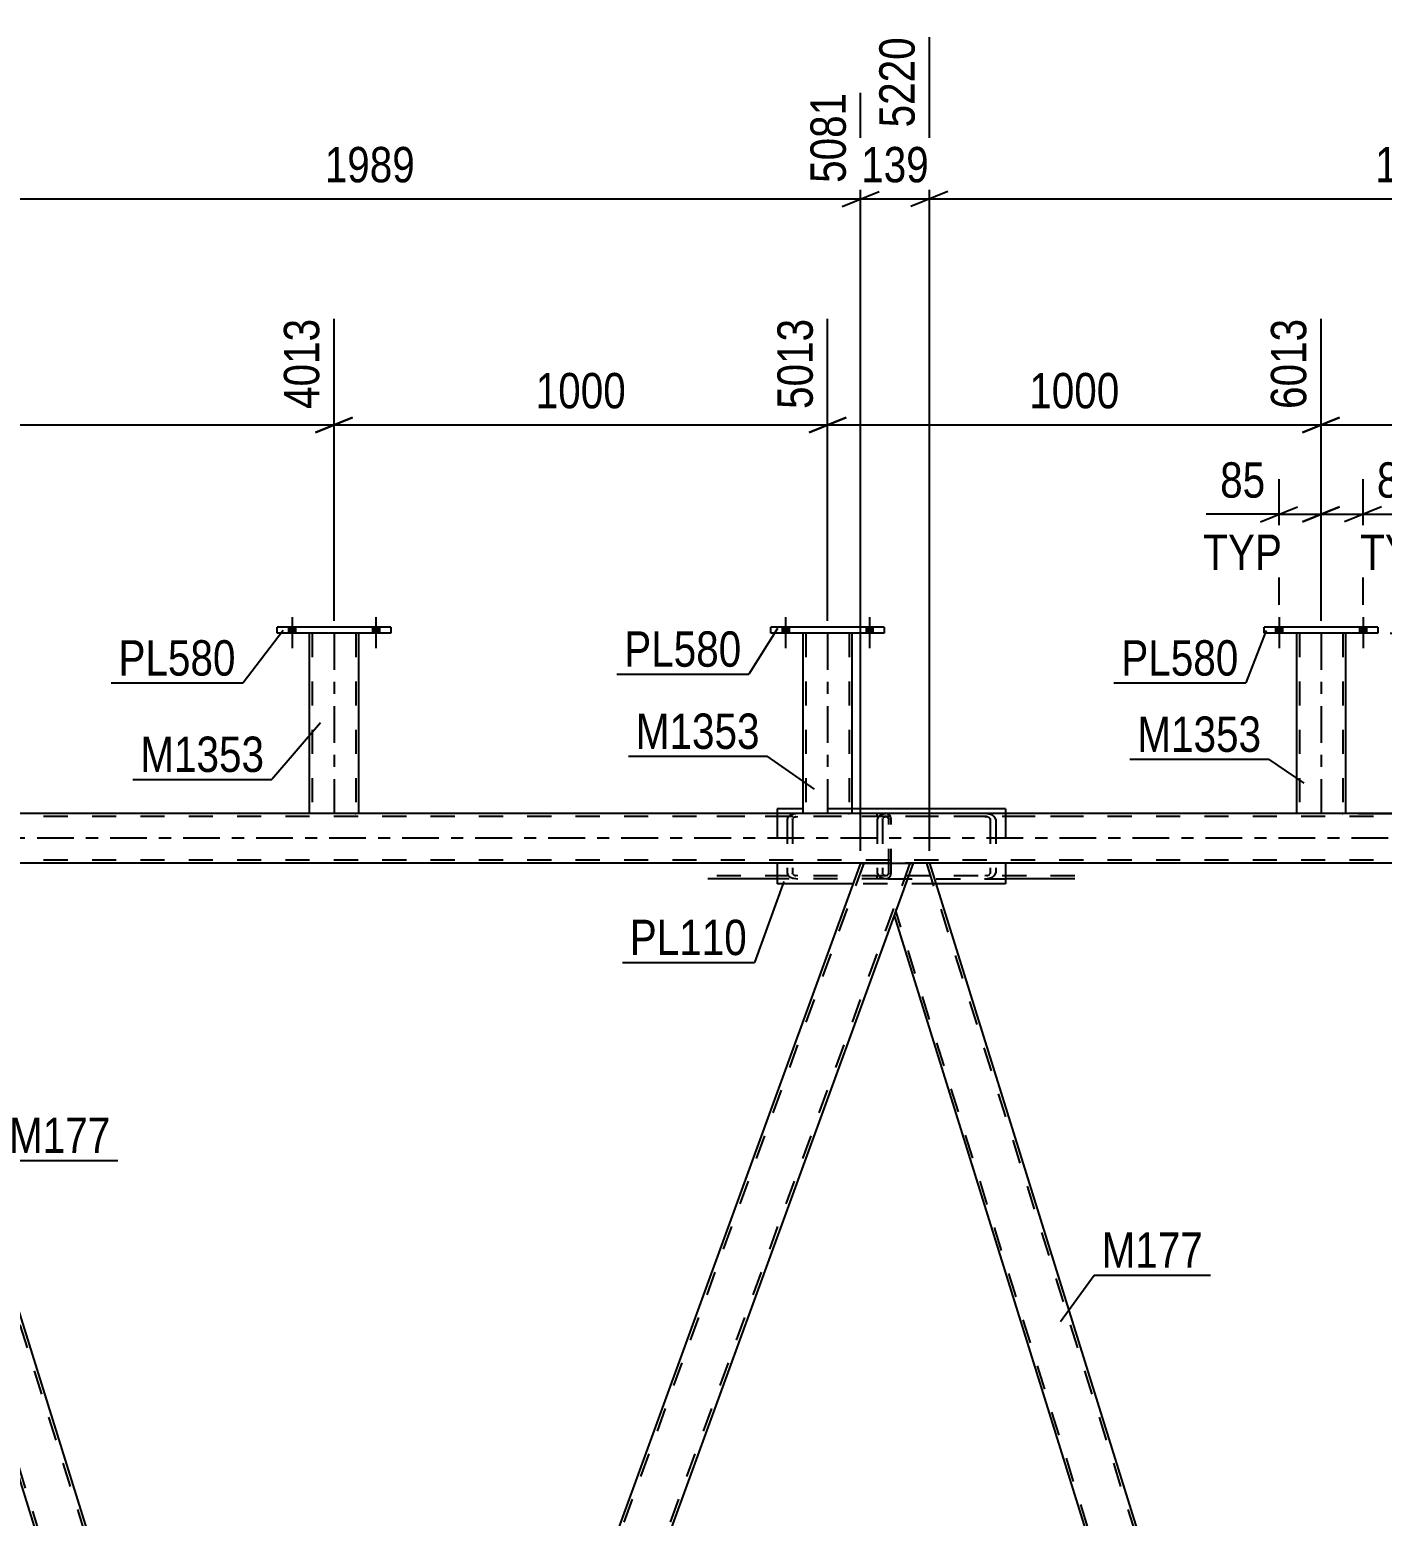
# Model space of a CAD drawing. Header units: millimetres. Extents: x -853 to 336, y -866 to -25.
# Drawn here: x -620.9 to -511.3, y -731.2 to -610.7 of the extents above; entities that cross this region are included whole.
import ezdxf

# ---------------------------------------------------------------- set-up
doc = ezdxf.new("R2010")
doc.units = ezdxf.units.MM
doc.linetypes.add('DXK_LINE_DOT2', pattern=[3.9198, 1.9599, -1.9599])
doc.linetypes.add('DXK_LINE_DOT3', pattern=[5.9187, 2.979, -0.9799, 0.9799, -0.9799])
doc.styles.add('Arial Narrow', font='ARIALN.TTF', dxfattribs={"height": 0.2})

# ---------------------------------------------------------------- blocks, each defined once
blk = doc.blocks.new('Part-570393679-8113 - 8043')
at = {"color": 2, "linetype": 'Continuous'}
for p, q in [((-551.66, -659.09), (-560.86, -659.09)), ((-560.86, -659.57), (-560.86, -659.09)), ((-551.66, -659.57), (-560.86, -659.57)), ((-551.66, -659.09), (-551.66, -659.57))]:
    blk.add_line(p, q, dxfattribs=at)
blk = doc.blocks.new('Bolt-570393679-8545 - 8043')
at = {"linetype": 'Continuous'}
for points in [[(-599.38, -659.09), (-599.94, -659.09), (-599.94, -659.57), (-599.38, -659.57)], [(-599.38, -659.09), (-599.94, -659.09), (-599.94, -659.57), (-599.38, -659.57)], [(-592.58, -659.09), (-593.14, -659.09), (-593.14, -659.57), (-592.58, -659.57)], [(-592.58, -659.09), (-593.14, -659.09), (-593.14, -659.57), (-592.58, -659.57)]]:
    blk.add_hatch(color=1, dxfattribs=at).paths.add_polyline_path(points)
at = {"color": 1, "linetype": 'Continuous'}
for p, q in [((-599.66, -658.29), (-599.66, -660.81)), ((-599.66, -658.29), (-599.66, -660.81)), ((-592.86, -658.29), (-592.86, -660.81)), ((-592.86, -658.29), (-592.86, -660.81)), ((-599.94, -659.09), (-599.94, -659.57)), ((-599.94, -659.09), (-599.94, -659.57)), ((-599.38, -659.09), (-599.38, -659.57)), ((-599.38, -659.09), (-599.38, -659.57)), ((-593.14, -659.09), (-593.14, -659.57)), ((-593.14, -659.09), (-593.14, -659.57)), ((-592.58, -659.09), (-592.58, -659.57)), ((-592.58, -659.09), (-592.58, -659.57))]:
    blk.add_line(p, q, dxfattribs=at)
blk = doc.blocks.new('Part-570393679-8138 - 8043')
at = {"color": 2, "linetype": 'Continuous'}
for p, q in [((-558.26, -659.57), (-558.26, -674.21)), ((-554.26, -674.21), (-554.26, -659.57)), ((-554.26, -674.21), (-558.26, -674.21))]:
    blk.add_line(p, q, dxfattribs=at)
at = {"color": 7, "linetype": 'DXK_LINE_DOT2'}
for p, q in [((-554.26, -659.57), (-558.26, -659.57)), ((-558.26, -659.57), (-558.22, -659.57)), ((-558.02, -659.57), (-558.02, -674.21)), ((-554.5, -659.57), (-554.5, -674.21)), ((-558.26, -674.21), (-558.26, -674.21)), ((-558.26, -674.21), (-558.26, -674.21)), ((-558.26, -674.21), (-558.26, -674.21)), ((-554.55, -674.21), (-554.52, -674.21)), ((-554.52, -674.21), (-554.55, -674.21)), ((-554.5, -674.21), (-554.52, -674.21)), ((-554.52, -674.21), (-554.5, -674.21)), ((-554.26, -674.21), (-554.29, -674.21)), ((-554.26, -674.21), (-554.26, -674.21)), ((-554.26, -674.21), (-554.26, -674.21)), ((-554.26, -674.21), (-554.26, -674.21))]:
    blk.add_line(p, q, dxfattribs=at)
at = {"color": 7, "linetype": 'DXK_LINE_DOT3'}
blk.add_line((-556.26, -659.57), (-556.26, -674.21), dxfattribs=at)
blk = doc.blocks.new('Part-570393679-8315 - 8043')
at = {"color": 7, "linetype": 'DXK_LINE_DOT2'}
for p, q in [((-553.32, -678.21), (-597.44, -799.43)), ((-549.58, -678.21), (-593.7, -799.43)), ((-549.32, -678.21), (-550.87, -682.46))]:
    blk.add_line(p, q, dxfattribs=at)
at = {"color": 2, "linetype": 'Continuous'}
for p, q in [((-553.58, -678.21), (-596.43, -795.96)), ((-553.58, -678.21), (-549.32, -678.21)), ((-550.87, -682.46), (-593.44, -799.43))]:
    blk.add_line(p, q, dxfattribs=at)
blk = doc.blocks.new('Part-570393679-8349 - 8043')
at = {"color": 2, "linetype": 'Continuous'}
for p, q in [((-549.32, -678.21), (-550.87, -682.46)), ((-548, -678.21), (-549.32, -678.21)), ((-548, -678.21), (-511.3, -795.96)), ((-550.87, -682.46), (-514.41, -799.43))]:
    blk.add_line(p, q, dxfattribs=at)
at = {"color": 7, "linetype": 'DXK_LINE_DOT2'}
for p, q in [((-548.25, -678.21), (-511.44, -796.33)), ((-514.16, -799.43), (-550.73, -682.09))]:
    blk.add_line(p, q, dxfattribs=at)
blk = doc.blocks.new('Part-570393679-8360 - 8043')
at = {"color": 7, "linetype": 'DXK_LINE_DOT2'}
for p, q in [((-633.39, -678.21), (-596.57, -796.33)), ((-635.87, -682.09), (-599.29, -799.43))]:
    blk.add_line(p, q, dxfattribs=at)
at = {"color": 2, "linetype": 'Continuous'}
for p, q in [((-633.14, -678.21), (-596.43, -795.96)), ((-636, -682.46), (-599.54, -799.43))]:
    blk.add_line(p, q, dxfattribs=at)
blk = doc.blocks.new('Part-570393679-8392 - 8043')
at = {"color": 7, "linetype": 'DXK_LINE_DOT2'}
for p, q in [((-552.17, -674.5), (-552.24, -674.69)), ((-551.8, -674.69), (-551.77, -674.6)), ((-551.37, -674.21), (-551.7, -674.24)), ((-551.53, -674.47), (-551.37, -674.45)), ((-536.22, -674.21), (-551.37, -674.21)), ((-536.22, -674.45), (-551.37, -674.45)), ((-543.17, -674.24), (-543.51, -674.21)), ((-543.51, -674.45), (-543.34, -674.47)), ((-543.1, -674.6), (-543.07, -674.69)), ((-542.63, -674.69), (-542.7, -674.5)), ((-552.24, -674.69), (-552.24, -679.01)), ((-551.8, -674.69), (-551.8, -679.01)), ((-543.07, -674.69), (-543.07, -679.01)), ((-542.63, -674.69), (-542.63, -679.01)), ((-552.24, -679.01), (-552.17, -679.19)), ((-551.77, -679.1), (-551.8, -679.01)), ((-551.7, -679.45), (-551.37, -679.49)), ((-551.37, -679.25), (-551.53, -679.23)), ((-536.22, -679.25), (-551.37, -679.25)), ((-551.37, -679.49), (-541.83, -679.49)), ((-543.34, -679.23), (-543.51, -679.25)), ((-543.51, -679.49), (-543.17, -679.45)), ((-543.07, -679.01), (-543.1, -679.1)), ((-542.7, -679.19), (-542.63, -679.01))]:
    blk.add_line(p, q, dxfattribs=at)
at = {"color": 2, "linetype": 'Continuous'}
blk.add_line((-536.22, -679.49), (-541.83, -679.49), dxfattribs=at)
at = {"color": 7, "linetype": 'DXK_LINE_DOT2'}
for centre, radius, start, end in [((-551.57, -675.05), 0.817, 99.5182, 138.0639), ((-551.47, -674.87), 0.409, 99.5182, 138.0639), ((-543.41, -674.87), 0.409, 41.9363, 80.4819), ((-543.31, -675.05), 0.817, 41.9363, 80.4819), ((-551.57, -678.64), 0.817, 221.9363, 260.4819), ((-551.47, -678.83), 0.409, 221.9363, 260.4819), ((-543.41, -678.83), 0.409, 279.5182, 318.0639), ((-543.31, -678.64), 0.817, 279.5182, 318.0639)]:
    blk.add_arc(centre, radius, start, end, dxfattribs=at)
blk = doc.blocks.new('Part-570393679-8403 - 8043')
at = {"color": 2, "linetype": 'Continuous'}
for p, q in [((-560.34, -673.81), (-560.34, -674.21)), ((-558.26, -673.81), (-560.34, -673.81)), ((-541.83, -673.81), (-554.26, -673.81)), ((-541.83, -673.81), (-541.83, -674.21)), ((-560.34, -678.21), (-560.34, -679.89)), ((-541.83, -678.21), (-541.83, -679.89)), ((-554.19, -679.89), (-560.34, -679.89)), ((-541.83, -679.89), (-547.48, -679.89))]:
    blk.add_line(p, q, dxfattribs=at)
at = {"color": 7, "linetype": 'DXK_LINE_DOT2'}
for p, q in [((-560.34, -674.21), (-560.34, -678.21)), ((-554.26, -673.81), (-558.26, -673.81)), ((-541.83, -674.21), (-541.83, -678.21)), ((-547.48, -679.89), (-554.19, -679.89))]:
    blk.add_line(p, q, dxfattribs=at)
blk = doc.blocks.new('Part-570393679-8464 - 8043')
at = {"color": 7, "linetype": 'DXK_LINE_DOT2'}
for p, q in [((-551.52, -674.21), (-565.95, -674.21)), ((-551.52, -674.45), (-565.95, -674.45)), ((-559.47, -674.5), (-559.54, -674.69)), ((-559.1, -674.69), (-559.07, -674.6)), ((-558.67, -674.21), (-559, -674.24)), ((-558.83, -674.47), (-558.67, -674.45)), ((-552.24, -674.45), (-552.24, -674.21)), ((-551.35, -674.24), (-551.52, -674.21)), ((-551.52, -674.45), (-551.44, -674.47)), ((-551.44, -674.47), (-551.37, -674.52)), ((-551.37, -674.52), (-551.32, -674.6)), ((-551.21, -674.35), (-551.35, -674.24)), ((-551.32, -674.6), (-551.3, -674.69)), ((-551.12, -674.5), (-551.21, -674.35)), ((-551.09, -674.69), (-551.12, -674.5)), ((-559.54, -674.69), (-559.54, -679.01)), ((-559.1, -674.69), (-559.1, -679.01)), ((-551.3, -679.01), (-551.3, -674.69)), ((-551.09, -679.01), (-551.09, -674.69)), ((-551.52, -679.25), (-565.95, -679.25)), ((-551.52, -679.49), (-560.34, -679.49)), ((-559.54, -679.01), (-559.47, -679.19)), ((-559.07, -679.1), (-559.1, -679.01)), ((-559, -679.45), (-558.67, -679.49)), ((-558.67, -679.25), (-558.83, -679.23)), ((-552.24, -679.49), (-552.24, -679.25)), ((-551.44, -679.23), (-551.52, -679.25)), ((-551.52, -679.49), (-551.35, -679.45)), ((-551.37, -679.18), (-551.44, -679.23)), ((-551.32, -679.1), (-551.37, -679.18)), ((-551.35, -679.45), (-551.21, -679.35)), ((-551.3, -679.01), (-551.32, -679.1)), ((-551.21, -679.35), (-551.12, -679.19)), ((-551.12, -679.19), (-551.09, -679.01))]:
    blk.add_line(p, q, dxfattribs=at)
at = {"color": 2, "linetype": 'Continuous'}
blk.add_line((-560.34, -679.49), (-565.95, -679.49), dxfattribs=at)
at = {"color": 7, "linetype": 'DXK_LINE_DOT2'}
for centre, radius, start, end in [((-558.86, -675.05), 0.817, 99.5182, 138.0639), ((-558.76, -674.87), 0.409, 99.5182, 138.0639), ((-558.86, -678.65), 0.817, 221.9363, 260.4819), ((-558.76, -678.83), 0.409, 221.9363, 260.4819)]:
    blk.add_arc(centre, radius, start, end, dxfattribs=at)
blk = doc.blocks.new('Bolt-570393679-8489 - 8043')
at = {"linetype": 'Continuous'}
for points in [[(-519.38, -659.09), (-519.94, -659.09), (-519.94, -659.57), (-519.38, -659.57)], [(-519.38, -659.09), (-519.94, -659.09), (-519.94, -659.57), (-519.38, -659.57)], [(-512.58, -659.09), (-513.14, -659.09), (-513.14, -659.57), (-512.58, -659.57)], [(-512.58, -659.09), (-513.14, -659.09), (-513.14, -659.57), (-512.58, -659.57)]]:
    blk.add_hatch(color=1, dxfattribs=at).paths.add_polyline_path(points)
at = {"color": 1, "linetype": 'Continuous'}
for p, q in [((-519.66, -658.29), (-519.66, -660.81)), ((-519.66, -658.29), (-519.66, -660.81)), ((-512.86, -658.29), (-512.86, -660.81)), ((-512.86, -658.29), (-512.86, -660.81)), ((-519.94, -659.09), (-519.94, -659.57)), ((-519.94, -659.09), (-519.94, -659.57)), ((-519.38, -659.09), (-519.38, -659.57)), ((-519.38, -659.09), (-519.38, -659.57)), ((-513.14, -659.09), (-513.14, -659.57)), ((-513.14, -659.09), (-513.14, -659.57)), ((-512.58, -659.09), (-512.58, -659.57)), ((-512.58, -659.09), (-512.58, -659.57))]:
    blk.add_line(p, q, dxfattribs=at)
blk = doc.blocks.new('Bolt-570393679-8536 - 8043')
at = {"linetype": 'Continuous'}
for points in [[(-559.38, -659.09), (-559.94, -659.09), (-559.94, -659.57), (-559.38, -659.57)], [(-559.38, -659.09), (-559.94, -659.09), (-559.94, -659.57), (-559.38, -659.57)], [(-552.58, -659.09), (-553.14, -659.09), (-553.14, -659.57), (-552.58, -659.57)], [(-552.58, -659.09), (-553.14, -659.09), (-553.14, -659.57), (-552.58, -659.57)]]:
    blk.add_hatch(color=1, dxfattribs=at).paths.add_polyline_path(points)
at = {"color": 1, "linetype": 'Continuous'}
for p, q in [((-559.66, -658.29), (-559.66, -660.81)), ((-559.66, -658.29), (-559.66, -660.81)), ((-552.86, -658.29), (-552.86, -660.81)), ((-552.86, -658.29), (-552.86, -660.81)), ((-559.94, -659.09), (-559.94, -659.57)), ((-559.94, -659.09), (-559.94, -659.57)), ((-559.38, -659.09), (-559.38, -659.57)), ((-559.38, -659.09), (-559.38, -659.57)), ((-553.14, -659.09), (-553.14, -659.57)), ((-553.14, -659.09), (-553.14, -659.57)), ((-552.58, -659.09), (-552.58, -659.57)), ((-552.58, -659.09), (-552.58, -659.57))]:
    blk.add_line(p, q, dxfattribs=at)
blk = doc.blocks.new('Part-570393679-8551 - 8043')
at = {"color": 2, "linetype": 'Continuous'}
for p, q in [((-518.26, -659.57), (-518.26, -674.21)), ((-514.26, -674.21), (-514.26, -659.57)), ((-514.26, -674.21), (-518.26, -674.21))]:
    blk.add_line(p, q, dxfattribs=at)
at = {"color": 7, "linetype": 'DXK_LINE_DOT2'}
for p, q in [((-514.26, -659.57), (-518.26, -659.57)), ((-518.26, -659.57), (-518.22, -659.57)), ((-518.02, -659.57), (-518.02, -674.21)), ((-514.5, -659.57), (-514.5, -674.21)), ((-518.26, -674.21), (-518.26, -674.21)), ((-518.26, -674.21), (-518.26, -674.21)), ((-518.26, -674.21), (-518.26, -674.21)), ((-514.55, -674.21), (-514.52, -674.21)), ((-514.52, -674.21), (-514.55, -674.21)), ((-514.5, -674.21), (-514.52, -674.21)), ((-514.52, -674.21), (-514.5, -674.21)), ((-514.26, -674.21), (-514.29, -674.21)), ((-514.26, -674.21), (-514.26, -674.21)), ((-514.26, -674.21), (-514.26, -674.21)), ((-514.26, -674.21), (-514.26, -674.21))]:
    blk.add_line(p, q, dxfattribs=at)
at = {"color": 7, "linetype": 'DXK_LINE_DOT3'}
blk.add_line((-516.26, -659.57), (-516.26, -674.21), dxfattribs=at)
blk = doc.blocks.new('Part-570393679-8557 - 8043')
at = {"color": 2, "linetype": 'Continuous'}
for p, q in [((-511.66, -659.09), (-520.86, -659.09)), ((-520.86, -659.57), (-520.86, -659.09)), ((-511.66, -659.57), (-520.86, -659.57)), ((-511.66, -659.09), (-511.66, -659.57))]:
    blk.add_line(p, q, dxfattribs=at)
blk = doc.blocks.new('Part-570393679-8562 - 8043')
at = {"color": 2, "linetype": 'Continuous'}
for p, q in [((-598.26, -659.57), (-598.26, -674.21)), ((-594.26, -674.21), (-594.26, -659.57)), ((-594.26, -674.21), (-598.26, -674.21))]:
    blk.add_line(p, q, dxfattribs=at)
at = {"color": 7, "linetype": 'DXK_LINE_DOT2'}
for p, q in [((-594.26, -659.57), (-598.26, -659.57)), ((-598.26, -659.57), (-598.22, -659.57)), ((-598.02, -659.57), (-598.02, -674.21)), ((-594.5, -659.57), (-594.5, -674.21)), ((-598.26, -674.21), (-598.26, -674.21)), ((-598.26, -674.21), (-598.26, -674.21)), ((-598.26, -674.21), (-598.26, -674.21)), ((-594.55, -674.21), (-594.52, -674.21)), ((-594.52, -674.21), (-594.55, -674.21)), ((-594.5, -674.21), (-594.52, -674.21)), ((-594.52, -674.21), (-594.5, -674.21)), ((-594.26, -674.21), (-594.29, -674.21)), ((-594.26, -674.21), (-594.26, -674.21)), ((-594.26, -674.21), (-594.26, -674.21)), ((-594.26, -674.21), (-594.26, -674.21))]:
    blk.add_line(p, q, dxfattribs=at)
at = {"color": 7, "linetype": 'DXK_LINE_DOT3'}
blk.add_line((-596.26, -659.57), (-596.26, -674.21), dxfattribs=at)
blk = doc.blocks.new('Part-570393679-8586 - 8043')
at = {"color": 7, "linetype": 'DXK_LINE_DOT2'}
for p, q in [((-96.5, -674.45), (-756.8, -674.45)), ((-96.5, -674.21), (-718.26, -674.21)), ((-594.26, -674.21), (-598.26, -674.21)), ((-554.26, -674.21), (-558.26, -674.21)), ((-514.26, -674.21), (-518.26, -674.21)), ((-96.5, -677.97), (-756.8, -677.97)), ((-96.5, -678.21), (-553.58, -678.21)), ((-548, -678.21), (-553.58, -678.21))]:
    blk.add_line(p, q, dxfattribs=at)
at = {"color": 2, "linetype": 'Continuous'}
for p, q in [((-598.26, -674.21), (-634.26, -674.21)), ((-558.26, -674.21), (-594.26, -674.21)), ((-518.26, -674.21), (-554.26, -674.21)), ((-478.26, -674.21), (-514.26, -674.21)), ((-553.58, -678.21), (-633.14, -678.21)), ((-468.44, -678.21), (-548, -678.21))]:
    blk.add_line(p, q, dxfattribs=at)
at = {"color": 7, "linetype": 'DXK_LINE_DOT3'}
blk.add_line((-96.5, -676.21), (-756.8, -676.21), dxfattribs=at)
blk = doc.blocks.new('Part-570393679-8660 - 8043')
at = {"color": 2, "linetype": 'Continuous'}
for p, q in [((-591.66, -659.09), (-600.86, -659.09)), ((-600.86, -659.57), (-600.86, -659.09)), ((-591.66, -659.57), (-600.86, -659.57)), ((-591.66, -659.09), (-591.66, -659.57))]:
    blk.add_line(p, q, dxfattribs=at)
blk = doc.blocks.new('StraightDimension-570393679-27850 - 8043')
at = {"color": 7, "linetype": 'Continuous'}
for p, q in [((-633.14, -677.21), (-633.14, -611.28)), ((-553.58, -677.21), (-553.58, -615.78)), ((-631.64, -623.79), (-634.64, -624.99)), ((-555.08, -624.99), (-552.08, -623.79)), ((-633.14, -624.39), (-553.58, -624.39))]:
    blk.add_line(p, q, dxfattribs=at)
at = {"color": 0}
blk.add_wipeout([(-589.1, -623.64), (-589.1, -619.44), (-597.61, -619.44), (-597.61, -623.64)], dxfattribs=at)
at = {"color": 3, "style": 'Arial Narrow'}
blk.add_text('1989', height=2.863, dxfattribs=at).set_placement((-597.01, -623.04))
at = {"color": 0, "linetype": 'Continuous'}
blk.add_wipeout([(-554.18, -615.18), (-558.38, -615.18), (-558.38, -623.69), (-554.18, -623.69)], dxfattribs=at)
at = {"color": 3, "linetype": 'Continuous', "style": 'Arial Narrow'}
blk.add_text('5081', height=2.863, rotation=90.0002, dxfattribs=at).set_placement((-554.78, -623.09))
blk = doc.blocks.new('StraightDimension-570393679-9574 - 8043')
at = {"color": 7, "linetype": 'Continuous'}
for p, q in [((-716.26, -658.57), (-716.26, -634.1)), ((-596.26, -658.57), (-596.26, -634.1)), ((-714.76, -642.11), (-717.76, -643.31)), ((-597.76, -643.31), (-594.76, -642.11)), ((-716.26, -642.71), (-596.26, -642.71))]:
    blk.add_line(p, q, dxfattribs=at)
at = {"color": 0}
blk.add_wipeout([(-652, -641.96), (-652, -637.76), (-660.51, -637.76), (-660.51, -641.96)], dxfattribs=at)
at = {"color": 3, "style": 'Arial Narrow'}
blk.add_text('3000', height=2.863, dxfattribs=at).set_placement((-659.91, -641.36))
at = {"color": 0, "linetype": 'Continuous'}
blk.add_wipeout([(-596.86, -633.5), (-601.06, -633.5), (-601.06, -642.01), (-596.86, -642.01)], dxfattribs=at)
at = {"color": 3, "linetype": 'Continuous', "style": 'Arial Narrow'}
blk.add_text('4013', height=2.863, rotation=90.0002, dxfattribs=at).set_placement((-597.46, -641.41))
blk = doc.blocks.new('StraightDimension-570393679-9571 - 8043')
at = {"color": 7, "linetype": 'Continuous'}
for p, q in [((-516.26, -658.57), (-516.26, -634.1)), ((-476.26, -658.57), (-476.26, -634.1)), ((-514.76, -642.11), (-517.76, -643.31)), ((-477.76, -643.31), (-474.76, -642.11)), ((-516.26, -642.71), (-476.26, -642.71))]:
    blk.add_line(p, q, dxfattribs=at)
at = {"color": 0}
blk.add_wipeout([(-492, -641.96), (-492, -637.76), (-500.51, -637.76), (-500.51, -641.96)], dxfattribs=at)
at = {"color": 3, "style": 'Arial Narrow'}
blk.add_text('1000', height=2.863, dxfattribs=at).set_placement((-499.91, -641.36))
at = {"color": 0, "linetype": 'Continuous'}
blk.add_wipeout([(-476.86, -633.5), (-481.06, -633.5), (-481.06, -642.01), (-476.86, -642.01)], dxfattribs=at)
at = {"color": 3, "linetype": 'Continuous', "style": 'Arial Narrow'}
blk.add_text('7013', height=2.863, rotation=90.0002, dxfattribs=at).set_placement((-477.46, -641.41))
blk = doc.blocks.new('StraightDimension-570393679-9541 - 8043')
at = {"color": 7, "linetype": 'Continuous'}
for p, q in [((-516.26, -658.57), (-516.26, -647.1)), ((-512.86, -657.29), (-512.86, -647.1)), ((-517.76, -650.55), (-514.76, -649.35)), ((-511.36, -649.35), (-514.36, -650.55)), ((-516.26, -649.95), (-512.86, -649.95)), ((-512.86, -649.95), (-506.95, -649.95)), ((-512.86, -649.95), (-506.95, -649.95))]:
    blk.add_line(p, q, dxfattribs=at)
at = {"color": 0}
blk.add_wipeout([(-507.48, -649.2), (-507.48, -645), (-512.33, -645), (-512.33, -649.2)], dxfattribs=at)
at = {"color": 0, "linetype": 'Continuous'}
blk.add_wipeout([(-506.11, -655.05), (-506.11, -650.85), (-513.7, -650.85), (-513.7, -655.05)], dxfattribs=at)
at = {"color": 3, "style": 'Arial Narrow'}
blk.add_text('85', height=2.863, dxfattribs=at).set_placement((-511.73, -648.6))
at = {"color": 3, "linetype": 'Continuous', "style": 'Arial Narrow'}
blk.add_text('TYP', height=2.863, dxfattribs=at).set_placement((-513.1, -654.45))
blk = doc.blocks.new('StraightDimension-570393679-9550 - 8043')
at = {"color": 7, "linetype": 'Continuous'}
for p, q in [((-519.66, -657.29), (-519.66, -647.1)), ((-516.26, -658.57), (-516.26, -647.1)), ((-521.16, -650.55), (-518.16, -649.35)), ((-514.76, -649.35), (-517.76, -650.55)), ((-519.66, -649.95), (-525.56, -649.95)), ((-519.66, -649.95), (-525.56, -649.95)), ((-519.66, -649.95), (-516.26, -649.95))]:
    blk.add_line(p, q, dxfattribs=at)
at = {"color": 0}
blk.add_wipeout([(-520.18, -649.2), (-520.18, -645), (-525.04, -645), (-525.04, -649.2)], dxfattribs=at)
at = {"color": 0, "linetype": 'Continuous'}
blk.add_wipeout([(-518.82, -655.05), (-518.82, -650.85), (-526.41, -650.85), (-526.41, -655.05)], dxfattribs=at)
at = {"color": 3, "style": 'Arial Narrow'}
blk.add_text('85', height=2.863, dxfattribs=at).set_placement((-524.44, -648.6))
at = {"color": 3, "linetype": 'Continuous', "style": 'Arial Narrow'}
blk.add_text('TYP', height=2.863, dxfattribs=at).set_placement((-525.81, -654.45))
blk = doc.blocks.new('StraightDimension-570393679-9531 - 8043')
at = {"color": 7, "linetype": 'Continuous'}
for p, q in [((-500.23, -661.07), (-501.43, -658.07)), ((-510.66, -659.57), (-498.43, -659.57)), ((-500.83, -674.21), (-500.83, -659.57)), ((-501.43, -672.71), (-500.23, -675.71)), ((-513.26, -674.21), (-498.43, -674.21))]:
    blk.add_line(p, q, dxfattribs=at)
at = {"color": 0}
blk.add_wipeout([(-501.58, -663.55), (-505.78, -663.55), (-505.78, -670.23), (-501.58, -670.23)], dxfattribs=at)
at = {"color": 0, "linetype": 'Continuous'}
blk.add_wipeout([(-495.73, -663.09), (-499.93, -663.09), (-499.93, -670.68), (-495.73, -670.68)], dxfattribs=at)
at = {"color": 3, "style": 'Arial Narrow'}
blk.add_text('366', height=2.863, rotation=90.0002, dxfattribs=at).set_placement((-502.18, -669.63))
at = {"color": 3, "linetype": 'Continuous', "style": 'Arial Narrow'}
blk.add_text('TYP', height=2.863, rotation=90.0002, dxfattribs=at).set_placement((-496.33, -670.08))
blk = doc.blocks.new('StraightDimension-570393679-9572 - 8043')
at = {"color": 7, "linetype": 'Continuous'}
for p, q in [((-556.26, -658.57), (-556.26, -634.1)), ((-516.26, -658.57), (-516.26, -634.1)), ((-554.76, -642.11), (-557.76, -643.31)), ((-517.76, -643.31), (-514.76, -642.11)), ((-556.26, -642.71), (-516.26, -642.71))]:
    blk.add_line(p, q, dxfattribs=at)
at = {"color": 0}
blk.add_wipeout([(-532, -641.96), (-532, -637.76), (-540.51, -637.76), (-540.51, -641.96)], dxfattribs=at)
at = {"color": 3, "style": 'Arial Narrow'}
blk.add_text('1000', height=2.863, dxfattribs=at).set_placement((-539.91, -641.36))
at = {"color": 0, "linetype": 'Continuous'}
blk.add_wipeout([(-516.86, -633.5), (-521.06, -633.5), (-521.06, -642.01), (-516.86, -642.01)], dxfattribs=at)
at = {"color": 3, "linetype": 'Continuous', "style": 'Arial Narrow'}
blk.add_text('6013', height=2.863, rotation=90.0002, dxfattribs=at).set_placement((-517.46, -641.41))
blk = doc.blocks.new('StraightDimension-570393679-9573 - 8043')
at = {"color": 7, "linetype": 'Continuous'}
for p, q in [((-596.26, -658.57), (-596.26, -634.1)), ((-556.26, -658.57), (-556.26, -634.1)), ((-594.76, -642.11), (-597.76, -643.31)), ((-557.76, -643.31), (-554.76, -642.11)), ((-596.26, -642.71), (-556.26, -642.71))]:
    blk.add_line(p, q, dxfattribs=at)
at = {"color": 0}
blk.add_wipeout([(-572, -641.96), (-572, -637.76), (-580.51, -637.76), (-580.51, -641.96)], dxfattribs=at)
at = {"color": 3, "style": 'Arial Narrow'}
blk.add_text('1000', height=2.863, dxfattribs=at).set_placement((-579.91, -641.36))
at = {"color": 0, "linetype": 'Continuous'}
blk.add_wipeout([(-556.86, -633.5), (-561.06, -633.5), (-561.06, -642.01), (-556.86, -642.01)], dxfattribs=at)
at = {"color": 3, "linetype": 'Continuous', "style": 'Arial Narrow'}
blk.add_text('5013', height=2.863, rotation=90.0002, dxfattribs=at).set_placement((-557.46, -641.41))
blk = doc.blocks.new('StraightDimension-570393679-27848 - 8043')
at = {"color": 7, "linetype": 'Continuous'}
for p, q in [((-548, -677.21), (-548, -611.28)), ((-468.44, -677.21), (-468.44, -615.78)), ((-546.5, -623.79), (-549.5, -624.99)), ((-469.94, -624.99), (-466.94, -623.79)), ((-548, -624.39), (-468.44, -624.39))]:
    blk.add_line(p, q, dxfattribs=at)
at = {"color": 0}
blk.add_wipeout([(-503.97, -623.64), (-503.97, -619.44), (-512.48, -619.44), (-512.48, -623.64)], dxfattribs=at)
at = {"color": 3, "style": 'Arial Narrow'}
blk.add_text('1989', height=2.863, dxfattribs=at).set_placement((-511.88, -623.04))
at = {"color": 0, "linetype": 'Continuous'}
blk.add_wipeout([(-469.04, -615.18), (-473.24, -615.18), (-473.24, -623.69), (-469.04, -623.69)], dxfattribs=at)
at = {"color": 3, "linetype": 'Continuous', "style": 'Arial Narrow'}
blk.add_text('7209', height=2.863, rotation=90.0002, dxfattribs=at).set_placement((-469.64, -623.09))
blk = doc.blocks.new('StraightDimension-570393679-27849 - 8043')
at = {"color": 7, "linetype": 'Continuous'}
for p, q in [((-548, -677.21), (-548, -611.28)), ((-553.58, -677.21), (-553.58, -615.78)), ((-555.08, -624.99), (-552.08, -623.79)), ((-546.5, -623.79), (-549.5, -624.99)), ((-553.58, -624.39), (-548, -624.39))]:
    blk.add_line(p, q, dxfattribs=at)
at = {"color": 0}
blk.add_wipeout([(-547.45, -623.64), (-547.45, -619.44), (-554.13, -619.44), (-554.13, -623.64)], dxfattribs=at)
at = {"color": 3, "style": 'Arial Narrow'}
blk.add_text('139', height=2.863, dxfattribs=at).set_placement((-553.53, -623.04))
at = {"color": 0, "linetype": 'Continuous'}
blk.add_wipeout([(-548.6, -610.68), (-552.8, -610.68), (-552.8, -619.19), (-548.6, -619.19)], dxfattribs=at)
at = {"color": 3, "linetype": 'Continuous', "style": 'Arial Narrow'}
blk.add_text('5220', height=2.863, rotation=90.0002, dxfattribs=at).set_placement((-549.2, -618.59))
blk = doc.blocks.new('Mark-570393679-8109 - 8043')
at = {"color": 0}
blk.add_wipeout([(-563.24, -662.3), (-563.24, -659.3), (-572.74, -659.3), (-572.74, -662.3)], dxfattribs=at)
blk.add_wipeout([(-563.24, -662.3), (-563.24, -659.3), (-572.74, -659.3), (-572.74, -662.3)], dxfattribs=at)
at = {"color": 30, "linetype": 'Continuous'}
for p in [(-560.32, -659.2), (-573.34, -662.9)]:
    blk.add_line(p, (-562.64, -662.9), dxfattribs=at)
at = {"color": 3, "style": 'Arial Narrow'}
blk.add_text('PL580', height=2.863, dxfattribs=at).set_placement((-572.74, -662.3))
blk = doc.blocks.new('Mark-570393679-8134 - 8043')
at = {"color": 0}
blk.add_wipeout([(-561.75, -668.96), (-561.75, -665.96), (-571.8, -665.96), (-571.8, -668.96)], dxfattribs=at)
blk.add_wipeout([(-561.75, -668.96), (-561.75, -665.96), (-571.8, -665.96), (-571.8, -668.96)], dxfattribs=at)
at = {"color": 30, "linetype": 'Continuous'}
for p in [(-572.4, -669.56), (-557.32, -672.23)]:
    blk.add_line(p, (-561.15, -669.56), dxfattribs=at)
at = {"color": 3, "style": 'Arial Narrow'}
blk.add_text('M1353', height=2.863, dxfattribs=at).set_placement((-571.8, -668.96))
blk = doc.blocks.new('Mark-570393679-8345 - 8043')
at = {"color": 0}
blk.add_wipeout([(-525.83, -711.01), (-525.83, -708.01), (-534.05, -708.01), (-534.05, -711.01)], dxfattribs=at)
blk.add_wipeout([(-525.83, -711.01), (-525.83, -708.01), (-534.05, -708.01), (-534.05, -711.01)], dxfattribs=at)
at = {"color": 30, "linetype": 'Continuous'}
for p, q in [((-537.38, -715.38), (-534.65, -711.61)), ((-534.65, -711.61), (-525.23, -711.61))]:
    blk.add_line(p, q, dxfattribs=at)
at = {"color": 3, "style": 'Arial Narrow'}
blk.add_text('M177', height=2.863, dxfattribs=at).set_placement((-534.05, -711.01))
blk = doc.blocks.new('Mark-570393679-8356 - 8043')
at = {"color": 0}
blk.add_wipeout([(-614.37, -701.71), (-614.37, -698.71), (-622.6, -698.71), (-622.6, -701.71)], dxfattribs=at)
blk.add_wipeout([(-614.37, -701.71), (-614.37, -698.71), (-622.6, -698.71), (-622.6, -701.71)], dxfattribs=at)
at = {"color": 30, "linetype": 'Continuous'}
for p, q in [((-626.3, -704.18), (-623.2, -702.31)), ((-623.2, -702.31), (-613.77, -702.31))]:
    blk.add_line(p, q, dxfattribs=at)
at = {"color": 3, "style": 'Arial Narrow'}
blk.add_text('M177', height=2.863, dxfattribs=at).set_placement((-622.6, -701.71))
blk = doc.blocks.new('Mark-570393679-8399 - 8043')
at = {"color": 0}
blk.add_wipeout([(-562.79, -685.67), (-562.79, -682.67), (-572.29, -682.67), (-572.29, -685.67)], dxfattribs=at)
blk.add_wipeout([(-562.79, -685.67), (-562.79, -682.67), (-572.29, -682.67), (-572.29, -685.67)], dxfattribs=at)
at = {"color": 30, "linetype": 'Continuous'}
for p in [(-559.8, -679.72), (-572.89, -686.27)]:
    blk.add_line(p, (-562.19, -686.27), dxfattribs=at)
at = {"color": 3, "style": 'Arial Narrow'}
blk.add_text('PL110', height=2.863, dxfattribs=at).set_placement((-572.29, -685.67))
blk = doc.blocks.new('Mark-570393679-8547 - 8043')
at = {"color": 0}
blk.add_wipeout([(-521.1, -669.2), (-521.1, -666.2), (-531.15, -666.2), (-531.15, -669.2)], dxfattribs=at)
blk.add_wipeout([(-521.1, -669.2), (-521.1, -666.2), (-531.15, -666.2), (-531.15, -669.2)], dxfattribs=at)
at = {"color": 30, "linetype": 'Continuous'}
for p in [(-531.75, -669.8), (-517.62, -671.74)]:
    blk.add_line(p, (-520.5, -669.8), dxfattribs=at)
at = {"color": 3, "style": 'Arial Narrow'}
blk.add_text('M1353', height=2.863, dxfattribs=at).set_placement((-531.15, -669.2))
blk = doc.blocks.new('Mark-570393679-8553 - 8043')
at = {"color": 0}
blk.add_wipeout([(-522.95, -663.02), (-522.95, -660.02), (-532.45, -660.02), (-532.45, -663.02)], dxfattribs=at)
blk.add_wipeout([(-522.95, -663.02), (-522.95, -660.02), (-532.45, -660.02), (-532.45, -663.02)], dxfattribs=at)
at = {"color": 30, "linetype": 'Continuous'}
for p in [(-520.72, -659.37), (-533.05, -663.62)]:
    blk.add_line(p, (-522.35, -663.62), dxfattribs=at)
at = {"color": 3, "style": 'Arial Narrow'}
blk.add_text('PL580', height=2.863, dxfattribs=at).set_placement((-532.45, -663.02))
blk = doc.blocks.new('Mark-570393679-8558 - 8043')
at = {"color": 0}
blk.add_wipeout([(-601.9, -670.83), (-601.9, -667.83), (-611.96, -667.83), (-611.96, -670.83)], dxfattribs=at)
blk.add_wipeout([(-601.9, -670.83), (-601.9, -667.83), (-611.96, -667.83), (-611.96, -670.83)], dxfattribs=at)
at = {"color": 30, "linetype": 'Continuous'}
for p in [(-597.36, -666.84), (-612.56, -671.43)]:
    blk.add_line(p, (-601.3, -671.43), dxfattribs=at)
at = {"color": 3, "style": 'Arial Narrow'}
blk.add_text('M1353', height=2.863, dxfattribs=at).set_placement((-611.96, -670.83))
blk = doc.blocks.new('Mark-570393679-8656 - 8043')
at = {"color": 0}
blk.add_wipeout([(-604.23, -663.02), (-604.23, -660.02), (-613.73, -660.02), (-613.73, -663.02)], dxfattribs=at)
blk.add_wipeout([(-604.23, -663.02), (-604.23, -660.02), (-613.73, -660.02), (-613.73, -663.02)], dxfattribs=at)
at = {"color": 30, "linetype": 'Continuous'}
for p in [(-600.38, -659.36), (-614.33, -663.62)]:
    blk.add_line(p, (-603.63, -663.62), dxfattribs=at)
at = {"color": 3, "style": 'Arial Narrow'}
blk.add_text('PL580', height=2.863, dxfattribs=at).set_placement((-613.73, -663.02))

msp = doc.modelspace()

# ---------------------------------------------------------------- block references
for name in ['Bolt-570393679-8545 - 8043', 'Bolt-570393679-8536 - 8043', 'Bolt-570393679-8489 - 8043', 'Part-570393679-8660 - 8043', 'Part-570393679-8562 - 8043', 'Part-570393679-8113 - 8043', 'Part-570393679-8138 - 8043', 'Part-570393679-8557 - 8043', 'Part-570393679-8551 - 8043', 'Part-570393679-8586 - 8043', 'Part-570393679-8464 - 8043', 'Part-570393679-8403 - 8043', 'Part-570393679-8392 - 8043', 'Part-570393679-8360 - 8043', 'Part-570393679-8315 - 8043', 'Part-570393679-8349 - 8043']:
    msp.add_blockref(name, (0, 0))

# ---------------------------------------------------------------- next in the draw order: block references
for name in ['StraightDimension-570393679-27850 - 8043', 'StraightDimension-570393679-9571 - 8043', 'Mark-570393679-8399 - 8043', 'Mark-570393679-8356 - 8043', 'Mark-570393679-8345 - 8043']:
    msp.add_blockref(name, (0, 0))

# ---------------------------------------------------------------- next in the draw order: block references
for name in ['StraightDimension-570393679-9574 - 8043', 'StraightDimension-570393679-9541 - 8043', 'Mark-570393679-8656 - 8043', 'Mark-570393679-8109 - 8043', 'Mark-570393679-8134 - 8043', 'Mark-570393679-8558 - 8043']:
    msp.add_blockref(name, (0, 0))

# ---------------------------------------------------------------- next in the draw order: block references
for name in ['StraightDimension-570393679-9550 - 8043', 'StraightDimension-570393679-9531 - 8043']:
    msp.add_blockref(name, (0, 0))

# ---------------------------------------------------------------- next in the draw order: block references
msp.add_blockref('StraightDimension-570393679-9572 - 8043', (0, 0))

# ---------------------------------------------------------------- next in the draw order: block references
for name in ['StraightDimension-570393679-27848 - 8043', 'StraightDimension-570393679-9573 - 8043']:
    msp.add_blockref(name, (0, 0))

# ---------------------------------------------------------------- next in the draw order: block references
for name in ['StraightDimension-570393679-27849 - 8043', 'Mark-570393679-8553 - 8043', 'Mark-570393679-8547 - 8043']:
    msp.add_blockref(name, (0, 0))

doc.saveas('drawing.dxf')
